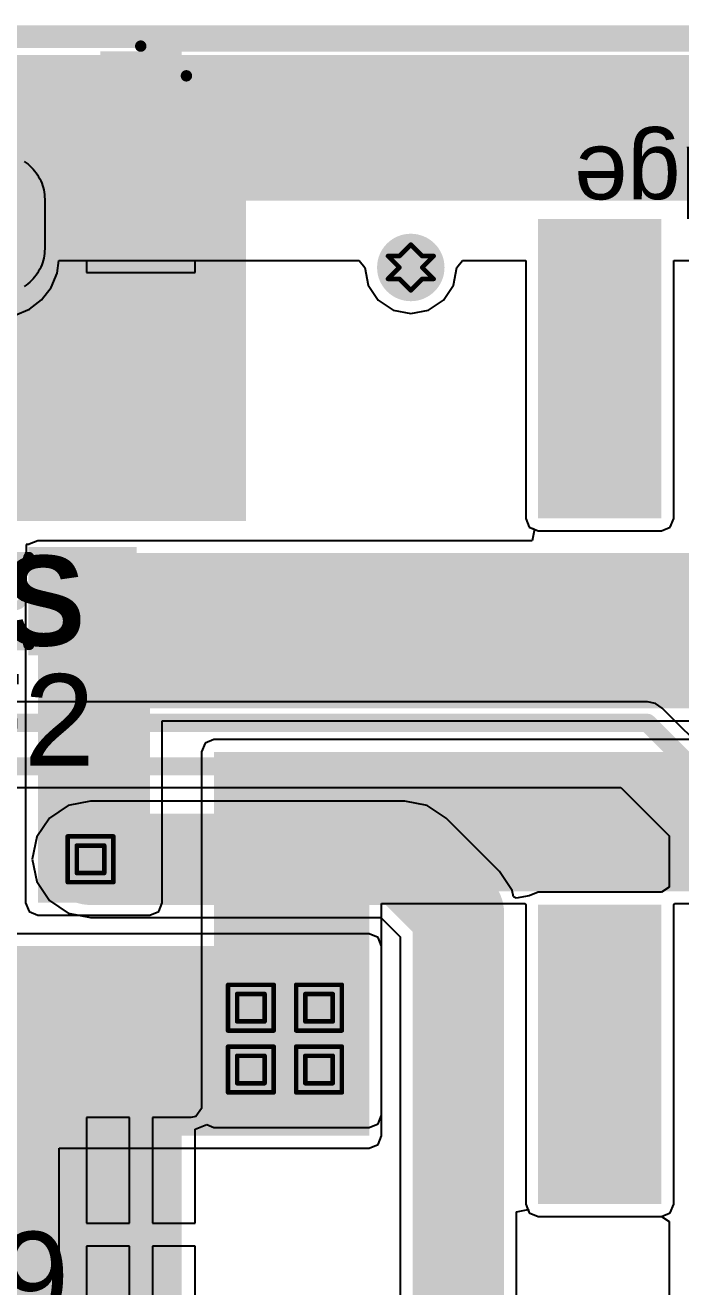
# Model space of a CAD drawing. Header units: inches. Extents: x -0.3 to 9.9, y -0.4 to 5.
# Drawn here: x 0.46 to 0.747, y 2.221 to 2.773 of the extents above; entities that cross this region are included whole.
import ezdxf

# ---------------------------------------------------------------- set-up
doc = ezdxf.new("R2010")
doc.units = ezdxf.units.IN
doc.header["$MEASUREMENT"] = 0
for name, color, linetype in [('Board Outline', 216, 'Continuous'), ('Bottom Layer', 5, 'Continuous'), ('Bottom Solder', 6, 'Continuous'), ('Drill Drawing', 1, 'Continuous'), ('Keep-Out Layer', 6, 'Continuous'), ('Multi-Layer', 9, 'Continuous'), ('Pad Holes', 156, 'Continuous'), ('Top Layer', 1, 'Continuous'), ('Top Overlay', 2, 'Continuous'), ('Top Paste', 8, 'Continuous'), ('Top Solder', 216, 'Continuous'), ('Via Holes', 16, 'Continuous')]:
    doc.layers.add(name, color=color, linetype=linetype)
doc.styles.add('Arial', font='', dxfattribs={"height": 0.2})
doc.styles.add('Arial_Bold', font='', dxfattribs={"height": 0.2})
doc.styles.get('Arial').set_extended_font_data('Arial')
doc.styles.get('Arial_Bold').set_extended_font_data('Arial', bold=True)

# ---------------------------------------------------------------- blocks, each defined once
blk = doc.blocks.new('XKNANO_113_14')
at = {"layer": 'Bottom Solder'}
blk.add_hatch(color=6, dxfattribs=at).paths.add_polyline_path([(0.1338, -0.21214), (0.1418, -0.21214), (0.1418, -0.22014), (0.1338, -0.22014)])
at = {"layer": 'Keep-Out Layer'}
for points in [[(0.02809, 0.06265), (0.08209, 0.06265), (0.08209, 0.19365), (0.02809, 0.19365)], [(0.02809, -0.23735), (0.08209, -0.23735), (0.08209, -0.10635), (0.02809, -0.10635)]]:
    blk.add_hatch(color=6, dxfattribs=at).paths.add_polyline_path(points)
at = {"layer": 'Pad Holes'}
h = blk.add_hatch(color=7, dxfattribs=at)
edge = h.paths.add_edge_path()
edge.add_arc((0.1378, -0.21614), 0.01476, 0, 360)
at = {"layer": 'Top Layer'}
for points in [[(0.24213, 0.24843), (0.26969, 0.24843), (0.26969, 0.16575), (0.24213, 0.16575)], [(0.24213, -0.22402), (0.26969, -0.22402), (0.26969, -0.30669), (0.24213, -0.30669)]]:
    blk.add_hatch(color=1, dxfattribs=at).paths.add_polyline_path(points)
at = {"layer": 'Top Paste'}
for points in [[(0.24213, 0.24843), (0.26969, 0.24843), (0.26969, 0.16575), (0.24213, 0.16575)], [(0.24213, -0.22402), (0.26969, -0.22402), (0.26969, -0.30669), (0.24213, -0.30669)]]:
    blk.add_hatch(color=8, dxfattribs=at).paths.add_polyline_path(points)
at = {"layer": 'Top Solder'}
for points in [[(0.23813, 0.25243), (0.27369, 0.25243), (0.27369, 0.16175), (0.23813, 0.16175)], [(0.1338, -0.21214), (0.1418, -0.21214), (0.1418, -0.22014), (0.1338, -0.22014)], [(0.23813, -0.22002), (0.27369, -0.22002), (0.27369, -0.31069), (0.23813, -0.31069)]]:
    blk.add_hatch(color=216, dxfattribs=at).paths.add_polyline_path(points)
at = {"layer": 'Top Overlay'}
for points in [[(0.236, -0.3, 0.005, 0.005, 0), (-0.236, -0.3, 0.005, 0.005, 0)], [(0.256, -0.313, 0.005, 0.005, 0), (-0.257, -0.313, 0.005, 0.005, 0)]]:
    blk.add_lwpolyline(points, format="xyseb", dxfattribs=at)
for points in [[(0.23475, -0.3, 0.0025, 0.0025, 1), (0.23725, -0.3, 0.0025, 0.0025, 1)], [(0.25475, -0.313, 0.0025, 0.0025, 1), (0.25725, -0.313, 0.0025, 0.0025, 1)]]:
    blk.add_lwpolyline(points, format="xyseb", close=True, dxfattribs=at)
at = {"layer": 'Top Overlay', "style": 'Arial'}
blk.add_text('Board Edge', height=0.03, dxfattribs=at).set_placement((-0.155, -0.269))
blk = doc.blocks.new('10118194_0001LF__126')
at = {"layer": 'Bottom Layer'}
h = blk.add_hatch(color=5, dxfattribs=at)
edge = h.paths.add_edge_path()
edge.add_arc((-0.1378, -0.12106), 0.01575, 180, 360)
edge.add_line((-0.12205, -0.12106), (-0.12205, -0.09154))
edge.add_arc((-0.1378, -0.09154), 0.01575, 0, 180)
edge.add_line((-0.15354, -0.09154), (-0.15354, -0.12106))
at = {"layer": 'Bottom Solder'}
h = blk.add_hatch(color=6, dxfattribs=at)
edge = h.paths.add_edge_path()
edge.add_arc((-0.1378, -0.12106), 0.01975, 180, 360)
edge.add_line((-0.11805, -0.12106), (-0.11805, -0.09154))
edge.add_arc((-0.1378, -0.09154), 0.01975, 0, 180)
edge.add_line((-0.15754, -0.09154), (-0.15754, -0.12106))
at = {"layer": 'Multi-Layer'}
h = blk.add_hatch(color=9, dxfattribs=at)
edge = h.paths.add_edge_path()
edge.add_arc((-0.1378, -0.12106), 0.01575, 180, 360)
edge.add_line((-0.12205, -0.12106), (-0.12205, -0.09154))
edge.add_arc((-0.1378, -0.09154), 0.01575, 0, 180)
edge.add_line((-0.15354, -0.09154), (-0.15354, -0.12106))
at = {"layer": 'Top Layer'}
h = blk.add_hatch(color=1, dxfattribs=at)
edge = h.paths.add_edge_path()
edge.add_arc((-0.1378, -0.12106), 0.01575, 180, 360)
edge.add_line((-0.12205, -0.12106), (-0.12205, -0.09154))
edge.add_arc((-0.1378, -0.09154), 0.01575, 0, 180)
edge.add_line((-0.15354, -0.09154), (-0.15354, -0.12106))
at = {"layer": 'Top Solder'}
h = blk.add_hatch(color=216, dxfattribs=at)
edge = h.paths.add_edge_path()
edge.add_arc((-0.1378, -0.12106), 0.01975, 180, 360)
edge.add_line((-0.11805, -0.12106), (-0.11805, -0.09154))
edge.add_arc((-0.1378, -0.09154), 0.01975, 0, 180)
edge.add_line((-0.15754, -0.09154), (-0.15754, -0.12106))
at = {"layer": 'Top Layer'}
for p, q in [((-0.15309, -0.08308), (-0.15242, -0.0823)), ((-0.15242, -0.0823), (-0.15171, -0.08155)), ((-0.15171, -0.08155), (-0.15097, -0.08084)), ((-0.15097, -0.08084), (-0.15018, -0.08017)), ((-0.15018, -0.08017), (-0.14937, -0.07955)), ((-0.14937, -0.07955), (-0.14852, -0.07896)), ((-0.15617, -0.08842), (-0.15578, -0.08747)), ((-0.15578, -0.08747), (-0.15533, -0.08654)), ((-0.15533, -0.08654), (-0.15484, -0.08563)), ((-0.15484, -0.08563), (-0.1543, -0.08475)), ((-0.1543, -0.08475), (-0.15372, -0.0839)), ((-0.15372, -0.0839), (-0.15309, -0.08308)), ((-0.15745, -0.09444), (-0.15737, -0.09341)), ((-0.15737, -0.09341), (-0.15724, -0.09239)), ((-0.15724, -0.09239), (-0.15705, -0.09138)), ((-0.15705, -0.09138), (-0.15681, -0.09038)), ((-0.15681, -0.09038), (-0.15652, -0.08939)), ((-0.15652, -0.08939), (-0.15617, -0.08842)), ((-0.15748, -0.09547), (-0.15745, -0.09444)), ((-0.15748, -0.11713), (-0.15748, -0.09547)), ((-0.15745, -0.1182), (-0.15748, -0.11713)), ((-0.15737, -0.11923), (-0.15745, -0.1182)), ((-0.15724, -0.12025), (-0.15737, -0.11923)), ((-0.15705, -0.12126), (-0.15724, -0.12025)), ((-0.15681, -0.12226), (-0.15705, -0.12126)), ((-0.15652, -0.12324), (-0.15681, -0.12226)), ((-0.15618, -0.12421), (-0.15652, -0.12324)), ((-0.15578, -0.12516), (-0.15618, -0.12421)), ((-0.15534, -0.12609), (-0.15578, -0.12516)), ((-0.15485, -0.12699), (-0.15534, -0.12609)), ((-0.15431, -0.12787), (-0.15485, -0.12699)), ((-0.15373, -0.12872), (-0.15431, -0.12787)), ((-0.1531, -0.12953), (-0.15373, -0.12872)), ((-0.15244, -0.13031), (-0.1531, -0.12953)), ((-0.15173, -0.13106), (-0.15244, -0.13031)), ((-0.15098, -0.13177), (-0.15173, -0.13106)), ((-0.1502, -0.13244), (-0.15098, -0.13177)), ((-0.14939, -0.13306), (-0.1502, -0.13244)), ((-0.14854, -0.13364), (-0.14939, -0.13306))]:
    blk.add_line(p, q, dxfattribs=at)
blk = doc.blocks.new('F____0603_138')
at = {"layer": 'Top Layer'}
for points in [[(-0.01378, -0.01969), (-0.05315, -0.01969), (-0.05315, 0.01969), (-0.01378, 0.01969)], [(0.05315, -0.01969), (0.01378, -0.01969), (0.01378, 0.01969), (0.05315, 0.01969)]]:
    blk.add_hatch(color=1, dxfattribs=at).paths.add_polyline_path(points)
at = {"layer": 'Top Paste'}
for points in [[(-0.01378, -0.01969), (-0.05315, -0.01969), (-0.05315, 0.01969), (-0.01378, 0.01969)], [(0.05315, -0.01969), (0.01378, -0.01969), (0.01378, 0.01969), (0.05315, 0.01969)]]:
    blk.add_hatch(color=8, dxfattribs=at).paths.add_polyline_path(points)
at = {"layer": 'Top Solder'}
for points in [[(-0.00978, -0.02369), (-0.05715, -0.02369), (-0.05715, 0.02369), (-0.00978, 0.02369)], [(0.05715, -0.02369), (0.00978, -0.02369), (0.00978, 0.02369), (0.05715, 0.02369)]]:
    blk.add_hatch(color=216, dxfattribs=at).paths.add_polyline_path(points)
at = {"layer": 'Top Overlay'}
for points in [[(-0.01, 0.019, 0.005, 0.005, 0), (0.01, 0.019, 0.005, 0.005, 0)], [(-0.00761, -0.0001, 0.00394, 0.00394, -0.770164), (0, 0, 0.00394, 0.00394, 0)], [(0.00773, 0.00181, 0.00394, 0.00394, -0.784117), (0.00028, 0.00008, 0.00394, 0.00394, 0)], [(-0.01, -0.019, 0.005, 0.005, 0), (0.01, -0.019, 0.005, 0.005, 0)]]:
    blk.add_lwpolyline(points, format="xyseb", dxfattribs=at)
for points in [[(-0.01125, 0.019, 0.0025, 0.0025, 1), (-0.00875, 0.019, 0.0025, 0.0025, 1)], [(0.00875, 0.019, 0.0025, 0.0025, 1), (0.01125, 0.019, 0.0025, 0.0025, 1)], [(-0.0086, -0.0001, 0.00197, 0.00197, 1), (-0.00663, -0.0001, 0.00197, 0.00197, 1)], [(-0.00098, 0, 0.00197, 0.00197, 1), (0.00098, 0, 0.00197, 0.00197, 1)], [(-0.00071, 0.00008, 0.00197, 0.00197, 1), (0.00126, 0.00008, 0.00197, 0.00197, 1)], [(0.00674, 0.00181, 0.00197, 0.00197, 1), (0.00871, 0.00181, 0.00197, 0.00197, 1)], [(-0.01125, -0.019, 0.0025, 0.0025, 1), (-0.00875, -0.019, 0.0025, 0.0025, 1)], [(0.00875, -0.019, 0.0025, 0.0025, 1), (0.01125, -0.019, 0.0025, 0.0025, 1)]]:
    blk.add_lwpolyline(points, format="xyseb", close=True, dxfattribs=at)

msp = doc.modelspace()

# ---------------------------------------------------------------- hatches: boundary and pattern name
at = {"layer": 'Bottom Layer'}
for points in [[(0.158, 2.682), (0.465, 2.682), (0.465, 2.719), (0.158, 2.719)], [(0.374, 2.287), (0.611, 2.287), (0.611, 2.37), (0.374, 2.37)], [(0.374, 1.96895), (0.46982, 1.96895), (0.46982, 2.37), (0.374, 2.37)]]:
    msp.add_hatch(color=5, dxfattribs=at).paths.add_polyline_path(points)
h = msp.add_hatch(color=5, dxfattribs=at)
edge = h.paths.add_edge_path()
edge.add_arc((0.489, 2.408), 0.01181, 0, 360)
h = msp.add_hatch(color=5, dxfattribs=at)
edge = h.paths.add_edge_path()
edge.add_arc((0.55918, 2.34305), 0.01181, 0, 360)
h = msp.add_hatch(color=5, dxfattribs=at)
edge = h.paths.add_edge_path()
edge.add_arc((0.589, 2.34305), 0.01181, 0, 360)
h = msp.add_hatch(color=5, dxfattribs=at)
edge = h.paths.add_edge_path()
edge.add_arc((0.55918, 2.316), 0.01181, 0, 360)
h = msp.add_hatch(color=5, dxfattribs=at)
edge = h.paths.add_edge_path()
edge.add_arc((0.589, 2.316), 0.01181, 0, 360)
at = {"layer": 'Bottom Solder'}
h = msp.add_hatch(color=6, dxfattribs=at)
edge = h.paths.add_edge_path()
edge.add_arc((0.489, 2.408), 0.00591, 0, 360)
h = msp.add_hatch(color=6, dxfattribs=at)
edge = h.paths.add_edge_path()
edge.add_arc((0.55918, 2.34305), 0.00591, 0, 360)
h = msp.add_hatch(color=6, dxfattribs=at)
edge = h.paths.add_edge_path()
edge.add_arc((0.589, 2.34305), 0.00591, 0, 360)
h = msp.add_hatch(color=6, dxfattribs=at)
edge = h.paths.add_edge_path()
edge.add_arc((0.55918, 2.316), 0.00591, 0, 360)
h = msp.add_hatch(color=6, dxfattribs=at)
edge = h.paths.add_edge_path()
edge.add_arc((0.589, 2.316), 0.00591, 0, 360)
at = {"layer": 'Top Layer'}
for points in [[(0.15397, 2.69695), (1.85, 2.69695), (1.85, 2.75995), (0.15397, 2.75995)], [(0.15397, 2.62095), (0.557, 2.62095), (0.557, 2.70995), (0.15397, 2.70995)], [(0.557, 2.63495), (0.38403, 2.63495), (0.38403, 2.556), (0.557, 2.556)], [(0.466, 2.474), (1.123, 2.474), (1.123, 2.542), (0.466, 2.542)], [(0.466, 2.389), (0.515, 2.389), (0.515, 2.479), (0.466, 2.479)], [(0.543, 2.394), (1.094, 2.394), (1.094, 2.455), (0.543, 2.455)], [(0.611, 2.449), (0.543, 2.449), (0.543, 2.296), (0.611, 2.296)], [(0.36582, 2.20195), (0.528, 2.20195), (0.528, 2.288), (0.36582, 2.288)]]:
    msp.add_hatch(color=1, dxfattribs=at).paths.add_polyline_path(points)
h = msp.add_hatch(color=1, dxfattribs=at)
edge = h.paths.add_edge_path()
edge.add_arc((0.489, 2.408), 0.01181, 0, 360)
h = msp.add_hatch(color=1, dxfattribs=at)
edge = h.paths.add_edge_path()
edge.add_arc((0.55918, 2.34305), 0.01181, 0, 360)
h = msp.add_hatch(color=1, dxfattribs=at)
edge = h.paths.add_edge_path()
edge.add_arc((0.589, 2.34305), 0.01181, 0, 360)
h = msp.add_hatch(color=1, dxfattribs=at)
edge = h.paths.add_edge_path()
edge.add_arc((0.55918, 2.316), 0.01181, 0, 360)
h = msp.add_hatch(color=1, dxfattribs=at)
edge = h.paths.add_edge_path()
edge.add_arc((0.589, 2.316), 0.01181, 0, 360)
at = {"layer": 'Top Solder'}
h = msp.add_hatch(color=216, dxfattribs=at)
edge = h.paths.add_edge_path()
edge.add_arc((0.489, 2.408), 0.00591, 0, 360)
h = msp.add_hatch(color=216, dxfattribs=at)
edge = h.paths.add_edge_path()
edge.add_arc((0.55918, 2.34305), 0.00591, 0, 360)
h = msp.add_hatch(color=216, dxfattribs=at)
edge = h.paths.add_edge_path()
edge.add_arc((0.589, 2.34305), 0.00591, 0, 360)
h = msp.add_hatch(color=216, dxfattribs=at)
edge = h.paths.add_edge_path()
edge.add_arc((0.55918, 2.316), 0.00591, 0, 360)
h = msp.add_hatch(color=216, dxfattribs=at)
edge = h.paths.add_edge_path()
edge.add_arc((0.589, 2.316), 0.00591, 0, 360)
at = {"layer": 'Via Holes'}
h = msp.add_hatch(color=7, dxfattribs=at)
edge = h.paths.add_edge_path()
edge.add_arc((0.489, 2.408), 0.00591, 0, 360)
h = msp.add_hatch(color=7, dxfattribs=at)
edge = h.paths.add_edge_path()
edge.add_arc((0.55918, 2.34305), 0.00591, 0, 360)
h = msp.add_hatch(color=7, dxfattribs=at)
edge = h.paths.add_edge_path()
edge.add_arc((0.589, 2.34305), 0.00591, 0, 360)
h = msp.add_hatch(color=7, dxfattribs=at)
edge = h.paths.add_edge_path()
edge.add_arc((0.55918, 2.316), 0.00591, 0, 360)
h = msp.add_hatch(color=7, dxfattribs=at)
edge = h.paths.add_edge_path()
edge.add_arc((0.589, 2.316), 0.00591, 0, 360)

# ---------------------------------------------------------------- linework, layer by layer
at = {"layer": 'Board Outline'}
msp.add_lwpolyline([(-0.11718, 2.76795, 0.01, 0.01, 0), (4.62523, 2.76795, 0.01, 0.01, 0)], format="xyseb", dxfattribs=at)
at = {"layer": 'Bottom Layer'}
for p, q in [((0.47433, 2.66446), (0.47506, 2.67)), ((0.47506, 2.67), (0.60652, 2.67)), ((0.60652, 2.67), (0.60903, 2.66695)), ((0.60903, 2.66695), (0.61056, 2.65924)), ((0.64779, 2.65924), (0.64933, 2.66695)), ((0.64933, 2.66695), (0.65183, 2.67)), ((0.65183, 2.67), (0.67947, 2.67)), ((0.67947, 2.67), (0.67947, 2.55716)), ((0.74429, 2.55716), (0.74429, 2.67)), ((0.74429, 2.67), (0.77947, 2.67)), ((0.47174, 2.6582), (0.47433, 2.66446)), ((0.46761, 2.65282), (0.47174, 2.6582)), ((0.61056, 2.65924), (0.61493, 2.6527)), ((0.64343, 2.6527), (0.64779, 2.65924)), ((0.46223, 2.64869), (0.46761, 2.65282)), ((0.61493, 2.6527), (0.62147, 2.64833)), ((0.63689, 2.64833), (0.64343, 2.6527)), ((0.45597, 2.6461), (0.46223, 2.64869)), ((0.62147, 2.64833), (0.62918, 2.6468)), ((0.62918, 2.6468), (0.63689, 2.64833)), ((0.67947, 2.55716), (0.68105, 2.55333)), ((0.7427, 2.55333), (0.74429, 2.55716)), ((0.68105, 2.55333), (0.68488, 2.55175)), ((0.68488, 2.55175), (0.73888, 2.55175)), ((0.73888, 2.55175), (0.7427, 2.55333)), ((0.73271, 2.47684), (0.3587, 2.47684)), ((0.73622, 2.47614), (0.73271, 2.47684)), ((0.7392, 2.47415), (0.73622, 2.47614)), ((0.77687, 2.43648), (0.7392, 2.47415)), ((0.34703, 2.43948), (0.72104, 2.43948)), ((0.72104, 2.43948), (0.7422, 2.41832)), ((0.47925, 2.43155), (0.47098, 2.42602)), ((0.489, 2.43349), (0.47925, 2.43155)), ((0.62657, 2.43349), (0.489, 2.43349)), ((0.63632, 2.43155), (0.62657, 2.43349)), ((0.64459, 2.42602), (0.63632, 2.43155)), ((0.47098, 2.42602), (0.46545, 2.41775)), ((0.66802, 2.40259), (0.64459, 2.42602)), ((0.7422, 2.41832), (0.7422, 2.39579)), ((0.46545, 2.41775), (0.46351, 2.408)), ((0.46351, 2.408), (0.46545, 2.39825)), ((0.67355, 2.39432), (0.66802, 2.40259)), ((0.46545, 2.39825), (0.47098, 2.38998)), ((0.7422, 2.39579), (0.73888, 2.39357)), ((0.67409, 2.39161), (0.67355, 2.39432)), ((0.67523, 2.391), (0.67409, 2.39161)), ((0.68105, 2.39199), (0.67523, 2.391)), ((0.68488, 2.39357), (0.68105, 2.39199)), ((0.73888, 2.39357), (0.68488, 2.39357)), ((0.47098, 2.38998), (0.47925, 2.38445)), ((0.47925, 2.38445), (0.489, 2.38251)), ((0.489, 2.38251), (0.61601, 2.38251)), ((0.61601, 2.38251), (0.62451, 2.37401)), ((0.611, 2.37541), (0.374, 2.37541)), ((0.61483, 2.37383), (0.611, 2.37541)), ((0.61641, 2.37), (0.61483, 2.37383)), ((0.62451, 2.37401), (0.62451, 1.81583)), ((0.61641, 2.287), (0.61641, 2.37)), ((0.61483, 2.28317), (0.61641, 2.287)), ((0.47523, 2.028), (0.47523, 2.28159)), ((0.47523, 2.28159), (0.611, 2.28159)), ((0.611, 2.28159), (0.61483, 2.28317)), ((0.67549, 2.25369), (0.68049, 2.25469)), ((0.67549, 1.34799), (0.67549, 2.25369)), ((0.68049, 2.25469), (0.68105, 2.25333)), ((0.68105, 2.25333), (0.68488, 2.25175)), ((0.68488, 2.25175), (0.73888, 2.25175)), ((0.73888, 2.25175), (0.7422, 2.24953)), ((0.7422, 2.24953), (0.7422, 1.55624))]:
    msp.add_line(p, q, dxfattribs=at)
for points in [[(0.3549, 2.46766, 0.008, 0.008, 0), (0.73271, 2.46766, 0.008, 0.008, 0)], [(0.73271, 2.46766, 0.008, 0.008, 0), (0.77038, 2.42999, 0.008, 0.008, 0)], [(0.34703, 2.44866, 0.008, 0.008, 0), (0.72484, 2.44866, 0.008, 0.008, 0)], [(0.72484, 2.44866, 0.008, 0.008, 0), (0.75138, 2.42212, 0.008, 0.008, 0)], [(0.489, 2.408, 0.04, 0.04, 0), (0.62657, 2.408, 0.04, 0.04, 0)], [(0.62657, 2.408, 0.04, 0.04, 0), (0.65, 2.38457, 0.04, 0.04, 0)], [(0.65, 1.33743, 0.04, 0.04, 0), (0.65, 2.38457, 0.04, 0.04, 0)]]:
    msp.add_lwpolyline(points, format="xyseb", dxfattribs=at)
for points in [[(0.73071, 2.46766, 0.004, 0.004, 1), (0.73471, 2.46766, 0.004, 0.004, 1)], [(0.73071, 2.46766, 0.004, 0.004, 1), (0.73471, 2.46766, 0.004, 0.004, 1)], [(0.72284, 2.44866, 0.004, 0.004, 1), (0.72684, 2.44866, 0.004, 0.004, 1)], [(0.72284, 2.44866, 0.004, 0.004, 1), (0.72684, 2.44866, 0.004, 0.004, 1)], [(0.479, 2.408, 0.02, 0.02, 1), (0.499, 2.408, 0.02, 0.02, 1)], [(0.61657, 2.408, 0.02, 0.02, 1), (0.63657, 2.408, 0.02, 0.02, 1)], [(0.61657, 2.408, 0.02, 0.02, 1), (0.63657, 2.408, 0.02, 0.02, 1)], [(0.64, 2.38457, 0.02, 0.02, 1), (0.66, 2.38457, 0.02, 0.02, 1)], [(0.64, 2.38457, 0.02, 0.02, 1), (0.66, 2.38457, 0.02, 0.02, 1)]]:
    msp.add_lwpolyline(points, format="xyseb", close=True, dxfattribs=at)
at = {"layer": 'Drill Drawing'}
for points in [[(0.62418, 2.67195, 0.002, 0.002, 0), (0.62918, 2.67695, 0.002, 0.002, 0)], [(0.62918, 2.67695, 0.002, 0.002, 0), (0.63418, 2.67195, 0.002, 0.002, 0)], [(0.61918, 2.67195, 0.002, 0.002, 0), (0.62418, 2.66695, 0.002, 0.002, 0)], [(0.61918, 2.67195, 0.002, 0.002, 0), (0.62418, 2.67195, 0.002, 0.002, 0)], [(0.63418, 2.67195, 0.002, 0.002, 0), (0.63918, 2.67195, 0.002, 0.002, 0)], [(0.63418, 2.66695, 0.002, 0.002, 0), (0.63918, 2.67195, 0.002, 0.002, 0)], [(0.61918, 2.66195, 0.002, 0.002, 0), (0.62418, 2.66695, 0.002, 0.002, 0)], [(0.63418, 2.66695, 0.002, 0.002, 0), (0.63918, 2.66195, 0.002, 0.002, 0)], [(0.61918, 2.66195, 0.002, 0.002, 0), (0.62418, 2.66195, 0.002, 0.002, 0)], [(0.62418, 2.66195, 0.002, 0.002, 0), (0.62918, 2.65695, 0.002, 0.002, 0)], [(0.62918, 2.65695, 0.002, 0.002, 0), (0.63418, 2.66195, 0.002, 0.002, 0)], [(0.63418, 2.66195, 0.002, 0.002, 0), (0.63918, 2.66195, 0.002, 0.002, 0)], [(0.479, 2.418, 0.002, 0.002, 0), (0.499, 2.418, 0.002, 0.002, 0)], [(0.479, 2.398, 0.002, 0.002, 0), (0.479, 2.418, 0.002, 0.002, 0)], [(0.499, 2.398, 0.002, 0.002, 0), (0.499, 2.418, 0.002, 0.002, 0)], [(0.483, 2.414, 0.002, 0.002, 0), (0.495, 2.414, 0.002, 0.002, 0)], [(0.483, 2.402, 0.002, 0.002, 0), (0.483, 2.414, 0.002, 0.002, 0)], [(0.495, 2.402, 0.002, 0.002, 0), (0.495, 2.414, 0.002, 0.002, 0)], [(0.483, 2.402, 0.002, 0.002, 0), (0.495, 2.402, 0.002, 0.002, 0)], [(0.479, 2.398, 0.002, 0.002, 0), (0.499, 2.398, 0.002, 0.002, 0)], [(0.54918, 2.35305, 0.002, 0.002, 0), (0.56918, 2.35305, 0.002, 0.002, 0)], [(0.54918, 2.33305, 0.002, 0.002, 0), (0.54918, 2.35305, 0.002, 0.002, 0)], [(0.56918, 2.33305, 0.002, 0.002, 0), (0.56918, 2.35305, 0.002, 0.002, 0)], [(0.579, 2.35305, 0.002, 0.002, 0), (0.599, 2.35305, 0.002, 0.002, 0)], [(0.579, 2.33305, 0.002, 0.002, 0), (0.579, 2.35305, 0.002, 0.002, 0)], [(0.599, 2.33305, 0.002, 0.002, 0), (0.599, 2.35305, 0.002, 0.002, 0)], [(0.55318, 2.34905, 0.002, 0.002, 0), (0.56518, 2.34905, 0.002, 0.002, 0)], [(0.55318, 2.33705, 0.002, 0.002, 0), (0.55318, 2.34905, 0.002, 0.002, 0)], [(0.56518, 2.33705, 0.002, 0.002, 0), (0.56518, 2.34905, 0.002, 0.002, 0)], [(0.583, 2.34905, 0.002, 0.002, 0), (0.595, 2.34905, 0.002, 0.002, 0)], [(0.583, 2.33705, 0.002, 0.002, 0), (0.583, 2.34905, 0.002, 0.002, 0)], [(0.595, 2.33705, 0.002, 0.002, 0), (0.595, 2.34905, 0.002, 0.002, 0)], [(0.55318, 2.33705, 0.002, 0.002, 0), (0.56518, 2.33705, 0.002, 0.002, 0)], [(0.583, 2.33705, 0.002, 0.002, 0), (0.595, 2.33705, 0.002, 0.002, 0)], [(0.54918, 2.33305, 0.002, 0.002, 0), (0.56918, 2.33305, 0.002, 0.002, 0)], [(0.579, 2.33305, 0.002, 0.002, 0), (0.599, 2.33305, 0.002, 0.002, 0)], [(0.54918, 2.326, 0.002, 0.002, 0), (0.56918, 2.326, 0.002, 0.002, 0)], [(0.54918, 2.306, 0.002, 0.002, 0), (0.54918, 2.326, 0.002, 0.002, 0)], [(0.56918, 2.306, 0.002, 0.002, 0), (0.56918, 2.326, 0.002, 0.002, 0)], [(0.579, 2.326, 0.002, 0.002, 0), (0.599, 2.326, 0.002, 0.002, 0)], [(0.579, 2.306, 0.002, 0.002, 0), (0.579, 2.326, 0.002, 0.002, 0)], [(0.599, 2.306, 0.002, 0.002, 0), (0.599, 2.326, 0.002, 0.002, 0)], [(0.55318, 2.322, 0.002, 0.002, 0), (0.56518, 2.322, 0.002, 0.002, 0)], [(0.55318, 2.31, 0.002, 0.002, 0), (0.55318, 2.322, 0.002, 0.002, 0)], [(0.56518, 2.31, 0.002, 0.002, 0), (0.56518, 2.322, 0.002, 0.002, 0)], [(0.583, 2.322, 0.002, 0.002, 0), (0.595, 2.322, 0.002, 0.002, 0)], [(0.583, 2.31, 0.002, 0.002, 0), (0.583, 2.322, 0.002, 0.002, 0)], [(0.595, 2.31, 0.002, 0.002, 0), (0.595, 2.322, 0.002, 0.002, 0)], [(0.55318, 2.31, 0.002, 0.002, 0), (0.56518, 2.31, 0.002, 0.002, 0)], [(0.583, 2.31, 0.002, 0.002, 0), (0.595, 2.31, 0.002, 0.002, 0)], [(0.54918, 2.306, 0.002, 0.002, 0), (0.56918, 2.306, 0.002, 0.002, 0)], [(0.579, 2.306, 0.002, 0.002, 0), (0.599, 2.306, 0.002, 0.002, 0)]]:
    msp.add_lwpolyline(points, format="xyseb", dxfattribs=at)
for points in [[(0.62868, 2.67695, 0.001, 0.001, 1), (0.62968, 2.67695, 0.001, 0.001, 1)], [(0.62868, 2.67695, 0.001, 0.001, 1), (0.62968, 2.67695, 0.001, 0.001, 1)], [(0.61868, 2.67195, 0.001, 0.001, 1), (0.61968, 2.67195, 0.001, 0.001, 1)], [(0.61868, 2.67195, 0.001, 0.001, 1), (0.61968, 2.67195, 0.001, 0.001, 1)], [(0.62368, 2.67195, 0.001, 0.001, 1), (0.62468, 2.67195, 0.001, 0.001, 1)], [(0.62368, 2.67195, 0.001, 0.001, 1), (0.62468, 2.67195, 0.001, 0.001, 1)], [(0.63368, 2.67195, 0.001, 0.001, 1), (0.63468, 2.67195, 0.001, 0.001, 1)], [(0.63368, 2.67195, 0.001, 0.001, 1), (0.63468, 2.67195, 0.001, 0.001, 1)], [(0.63868, 2.67195, 0.001, 0.001, 1), (0.63968, 2.67195, 0.001, 0.001, 1)], [(0.63868, 2.67195, 0.001, 0.001, 1), (0.63968, 2.67195, 0.001, 0.001, 1)], [(0.62368, 2.66695, 0.001, 0.001, 1), (0.62468, 2.66695, 0.001, 0.001, 1)], [(0.62368, 2.66695, 0.001, 0.001, 1), (0.62468, 2.66695, 0.001, 0.001, 1)], [(0.63368, 2.66695, 0.001, 0.001, 1), (0.63468, 2.66695, 0.001, 0.001, 1)], [(0.63368, 2.66695, 0.001, 0.001, 1), (0.63468, 2.66695, 0.001, 0.001, 1)], [(0.61868, 2.66195, 0.001, 0.001, 1), (0.61968, 2.66195, 0.001, 0.001, 1)], [(0.61868, 2.66195, 0.001, 0.001, 1), (0.61968, 2.66195, 0.001, 0.001, 1)], [(0.62368, 2.66195, 0.001, 0.001, 1), (0.62468, 2.66195, 0.001, 0.001, 1)], [(0.62368, 2.66195, 0.001, 0.001, 1), (0.62468, 2.66195, 0.001, 0.001, 1)], [(0.63368, 2.66195, 0.001, 0.001, 1), (0.63468, 2.66195, 0.001, 0.001, 1)], [(0.63368, 2.66195, 0.001, 0.001, 1), (0.63468, 2.66195, 0.001, 0.001, 1)], [(0.63868, 2.66195, 0.001, 0.001, 1), (0.63968, 2.66195, 0.001, 0.001, 1)], [(0.63868, 2.66195, 0.001, 0.001, 1), (0.63968, 2.66195, 0.001, 0.001, 1)], [(0.62868, 2.65695, 0.001, 0.001, 1), (0.62968, 2.65695, 0.001, 0.001, 1)], [(0.62868, 2.65695, 0.001, 0.001, 1), (0.62968, 2.65695, 0.001, 0.001, 1)], [(0.4785, 2.418, 0.001, 0.001, 1), (0.4795, 2.418, 0.001, 0.001, 1)], [(0.4785, 2.418, 0.001, 0.001, 1), (0.4795, 2.418, 0.001, 0.001, 1)], [(0.4985, 2.418, 0.001, 0.001, 1), (0.4995, 2.418, 0.001, 0.001, 1)], [(0.4985, 2.418, 0.001, 0.001, 1), (0.4995, 2.418, 0.001, 0.001, 1)], [(0.4825, 2.414, 0.001, 0.001, 1), (0.4835, 2.414, 0.001, 0.001, 1)], [(0.4825, 2.414, 0.001, 0.001, 1), (0.4835, 2.414, 0.001, 0.001, 1)], [(0.4945, 2.414, 0.001, 0.001, 1), (0.4955, 2.414, 0.001, 0.001, 1)], [(0.4945, 2.414, 0.001, 0.001, 1), (0.4955, 2.414, 0.001, 0.001, 1)], [(0.4825, 2.402, 0.001, 0.001, 1), (0.4835, 2.402, 0.001, 0.001, 1)], [(0.4825, 2.402, 0.001, 0.001, 1), (0.4835, 2.402, 0.001, 0.001, 1)], [(0.4945, 2.402, 0.001, 0.001, 1), (0.4955, 2.402, 0.001, 0.001, 1)], [(0.4945, 2.402, 0.001, 0.001, 1), (0.4955, 2.402, 0.001, 0.001, 1)], [(0.4785, 2.398, 0.001, 0.001, 1), (0.4795, 2.398, 0.001, 0.001, 1)], [(0.4785, 2.398, 0.001, 0.001, 1), (0.4795, 2.398, 0.001, 0.001, 1)], [(0.4985, 2.398, 0.001, 0.001, 1), (0.4995, 2.398, 0.001, 0.001, 1)], [(0.4985, 2.398, 0.001, 0.001, 1), (0.4995, 2.398, 0.001, 0.001, 1)], [(0.54868, 2.35305, 0.001, 0.001, 1), (0.54968, 2.35305, 0.001, 0.001, 1)], [(0.54868, 2.35305, 0.001, 0.001, 1), (0.54968, 2.35305, 0.001, 0.001, 1)], [(0.56868, 2.35305, 0.001, 0.001, 1), (0.56968, 2.35305, 0.001, 0.001, 1)], [(0.56868, 2.35305, 0.001, 0.001, 1), (0.56968, 2.35305, 0.001, 0.001, 1)], [(0.5785, 2.35305, 0.001, 0.001, 1), (0.5795, 2.35305, 0.001, 0.001, 1)], [(0.5785, 2.35305, 0.001, 0.001, 1), (0.5795, 2.35305, 0.001, 0.001, 1)], [(0.5985, 2.35305, 0.001, 0.001, 1), (0.5995, 2.35305, 0.001, 0.001, 1)], [(0.5985, 2.35305, 0.001, 0.001, 1), (0.5995, 2.35305, 0.001, 0.001, 1)], [(0.55268, 2.34905, 0.001, 0.001, 1), (0.55368, 2.34905, 0.001, 0.001, 1)], [(0.55268, 2.34905, 0.001, 0.001, 1), (0.55368, 2.34905, 0.001, 0.001, 1)], [(0.56468, 2.34905, 0.001, 0.001, 1), (0.56568, 2.34905, 0.001, 0.001, 1)], [(0.56468, 2.34905, 0.001, 0.001, 1), (0.56568, 2.34905, 0.001, 0.001, 1)], [(0.5825, 2.34905, 0.001, 0.001, 1), (0.5835, 2.34905, 0.001, 0.001, 1)], [(0.5825, 2.34905, 0.001, 0.001, 1), (0.5835, 2.34905, 0.001, 0.001, 1)], [(0.5945, 2.34905, 0.001, 0.001, 1), (0.5955, 2.34905, 0.001, 0.001, 1)], [(0.5945, 2.34905, 0.001, 0.001, 1), (0.5955, 2.34905, 0.001, 0.001, 1)], [(0.55268, 2.33705, 0.001, 0.001, 1), (0.55368, 2.33705, 0.001, 0.001, 1)], [(0.55268, 2.33705, 0.001, 0.001, 1), (0.55368, 2.33705, 0.001, 0.001, 1)], [(0.56468, 2.33705, 0.001, 0.001, 1), (0.56568, 2.33705, 0.001, 0.001, 1)], [(0.56468, 2.33705, 0.001, 0.001, 1), (0.56568, 2.33705, 0.001, 0.001, 1)], [(0.5825, 2.33705, 0.001, 0.001, 1), (0.5835, 2.33705, 0.001, 0.001, 1)], [(0.5825, 2.33705, 0.001, 0.001, 1), (0.5835, 2.33705, 0.001, 0.001, 1)], [(0.5945, 2.33705, 0.001, 0.001, 1), (0.5955, 2.33705, 0.001, 0.001, 1)], [(0.5945, 2.33705, 0.001, 0.001, 1), (0.5955, 2.33705, 0.001, 0.001, 1)], [(0.54868, 2.33305, 0.001, 0.001, 1), (0.54968, 2.33305, 0.001, 0.001, 1)], [(0.54868, 2.33305, 0.001, 0.001, 1), (0.54968, 2.33305, 0.001, 0.001, 1)], [(0.56868, 2.33305, 0.001, 0.001, 1), (0.56968, 2.33305, 0.001, 0.001, 1)], [(0.56868, 2.33305, 0.001, 0.001, 1), (0.56968, 2.33305, 0.001, 0.001, 1)], [(0.5785, 2.33305, 0.001, 0.001, 1), (0.5795, 2.33305, 0.001, 0.001, 1)], [(0.5785, 2.33305, 0.001, 0.001, 1), (0.5795, 2.33305, 0.001, 0.001, 1)], [(0.5985, 2.33305, 0.001, 0.001, 1), (0.5995, 2.33305, 0.001, 0.001, 1)], [(0.5985, 2.33305, 0.001, 0.001, 1), (0.5995, 2.33305, 0.001, 0.001, 1)], [(0.54868, 2.326, 0.001, 0.001, 1), (0.54968, 2.326, 0.001, 0.001, 1)], [(0.54868, 2.326, 0.001, 0.001, 1), (0.54968, 2.326, 0.001, 0.001, 1)], [(0.56868, 2.326, 0.001, 0.001, 1), (0.56968, 2.326, 0.001, 0.001, 1)], [(0.56868, 2.326, 0.001, 0.001, 1), (0.56968, 2.326, 0.001, 0.001, 1)], [(0.5785, 2.326, 0.001, 0.001, 1), (0.5795, 2.326, 0.001, 0.001, 1)], [(0.5785, 2.326, 0.001, 0.001, 1), (0.5795, 2.326, 0.001, 0.001, 1)], [(0.5985, 2.326, 0.001, 0.001, 1), (0.5995, 2.326, 0.001, 0.001, 1)], [(0.5985, 2.326, 0.001, 0.001, 1), (0.5995, 2.326, 0.001, 0.001, 1)], [(0.55268, 2.322, 0.001, 0.001, 1), (0.55368, 2.322, 0.001, 0.001, 1)], [(0.55268, 2.322, 0.001, 0.001, 1), (0.55368, 2.322, 0.001, 0.001, 1)], [(0.56468, 2.322, 0.001, 0.001, 1), (0.56568, 2.322, 0.001, 0.001, 1)], [(0.56468, 2.322, 0.001, 0.001, 1), (0.56568, 2.322, 0.001, 0.001, 1)], [(0.5825, 2.322, 0.001, 0.001, 1), (0.5835, 2.322, 0.001, 0.001, 1)], [(0.5825, 2.322, 0.001, 0.001, 1), (0.5835, 2.322, 0.001, 0.001, 1)], [(0.5945, 2.322, 0.001, 0.001, 1), (0.5955, 2.322, 0.001, 0.001, 1)], [(0.5945, 2.322, 0.001, 0.001, 1), (0.5955, 2.322, 0.001, 0.001, 1)], [(0.55268, 2.31, 0.001, 0.001, 1), (0.55368, 2.31, 0.001, 0.001, 1)], [(0.55268, 2.31, 0.001, 0.001, 1), (0.55368, 2.31, 0.001, 0.001, 1)], [(0.56468, 2.31, 0.001, 0.001, 1), (0.56568, 2.31, 0.001, 0.001, 1)], [(0.56468, 2.31, 0.001, 0.001, 1), (0.56568, 2.31, 0.001, 0.001, 1)], [(0.5825, 2.31, 0.001, 0.001, 1), (0.5835, 2.31, 0.001, 0.001, 1)], [(0.5825, 2.31, 0.001, 0.001, 1), (0.5835, 2.31, 0.001, 0.001, 1)], [(0.5945, 2.31, 0.001, 0.001, 1), (0.5955, 2.31, 0.001, 0.001, 1)], [(0.5945, 2.31, 0.001, 0.001, 1), (0.5955, 2.31, 0.001, 0.001, 1)], [(0.54868, 2.306, 0.001, 0.001, 1), (0.54968, 2.306, 0.001, 0.001, 1)], [(0.54868, 2.306, 0.001, 0.001, 1), (0.54968, 2.306, 0.001, 0.001, 1)], [(0.56868, 2.306, 0.001, 0.001, 1), (0.56968, 2.306, 0.001, 0.001, 1)], [(0.56868, 2.306, 0.001, 0.001, 1), (0.56968, 2.306, 0.001, 0.001, 1)], [(0.5785, 2.306, 0.001, 0.001, 1), (0.5795, 2.306, 0.001, 0.001, 1)], [(0.5785, 2.306, 0.001, 0.001, 1), (0.5795, 2.306, 0.001, 0.001, 1)], [(0.5985, 2.306, 0.001, 0.001, 1), (0.5995, 2.306, 0.001, 0.001, 1)], [(0.5985, 2.306, 0.001, 0.001, 1), (0.5995, 2.306, 0.001, 0.001, 1)]]:
    msp.add_lwpolyline(points, format="xyseb", close=True, dxfattribs=at)
at = {"layer": 'Top Layer'}
for p, q in [((0.47433, 2.66446), (0.47506, 2.67)), ((0.47506, 2.67), (0.48729, 2.67)), ((0.48729, 2.67), (0.48729, 2.66482)), ((0.53485, 2.66482), (0.53485, 2.67)), ((0.53485, 2.67), (0.60652, 2.67)), ((0.60652, 2.67), (0.60903, 2.66695)), ((0.60903, 2.66695), (0.61056, 2.65924)), ((0.64779, 2.65924), (0.64933, 2.66695)), ((0.64933, 2.66695), (0.65183, 2.67)), ((0.65183, 2.67), (0.67947, 2.67)), ((0.67947, 2.67), (0.67947, 2.55716)), ((0.47174, 2.6582), (0.47433, 2.66446)), ((0.48729, 2.66482), (0.53485, 2.66482)), ((0.46761, 2.65282), (0.47174, 2.6582)), ((0.61056, 2.65924), (0.61493, 2.6527)), ((0.64343, 2.6527), (0.64779, 2.65924)), ((0.46223, 2.64869), (0.46761, 2.65282)), ((0.61493, 2.6527), (0.62147, 2.64833)), ((0.63689, 2.64833), (0.64343, 2.6527)), ((0.45597, 2.6461), (0.46223, 2.64869)), ((0.62147, 2.64833), (0.62918, 2.6468)), ((0.62918, 2.6468), (0.63689, 2.64833)), ((0.67947, 2.55716), (0.68105, 2.55333)), ((0.68105, 2.55333), (0.68328, 2.55241)), ((0.68328, 2.55241), (0.68228, 2.54741)), ((0.46211, 2.54569), (0.46078, 2.54569)), ((0.46078, 2.54569), (0.46078, 2.54246)), ((0.46217, 2.54583), (0.46211, 2.54569)), ((0.466, 2.54741), (0.46217, 2.54583)), ((0.68228, 2.54741), (0.466, 2.54741)), ((0.46078, 2.54246), (0.46059, 2.542)), ((0.46059, 2.542), (0.46059, 2.479)), ((0.46059, 2.479), (0.46059, 2.389)), ((0.52041, 2.389), (0.52041, 2.46859)), ((0.52041, 2.46859), (1.10232, 2.46859)), ((0.53917, 2.45883), (0.53759, 2.455)), ((0.543, 2.46041), (0.53917, 2.45883)), ((1.094, 2.46041), (0.543, 2.46041)), ((0.53759, 2.455), (0.53759, 2.394)), ((0.53759, 2.394), (0.53759, 2.29892)), ((0.46059, 2.389), (0.46217, 2.38517)), ((0.46217, 2.38517), (0.466, 2.38359)), ((0.515, 2.38359), (0.51883, 2.38517)), ((0.51883, 2.38517), (0.52041, 2.389)), ((0.61641, 2.296), (0.61641, 2.38859)), ((0.61641, 2.38859), (0.67918, 2.38859)), ((0.67918, 2.38859), (0.67947, 2.38816)), ((0.67947, 2.38816), (0.67947, 2.25716)), ((0.74429, 2.38816), (0.74457, 2.38859)), ((0.74429, 2.25716), (0.74429, 2.38816)), ((0.74457, 2.38859), (0.77918, 2.38859)), ((0.466, 2.38359), (0.515, 2.38359)), ((0.53759, 2.29892), (0.53516, 2.29551)), ((0.50607, 2.29506), (0.48729, 2.29506)), ((0.48729, 2.29506), (0.48729, 2.24872)), ((0.50607, 2.24872), (0.50607, 2.29506)), ((0.53297, 2.29506), (0.51607, 2.29506)), ((0.51607, 2.29506), (0.51607, 2.24872)), ((0.53516, 2.29551), (0.53297, 2.29506)), ((0.53485, 2.28997), (0.53985, 2.29189)), ((0.53985, 2.29189), (0.543, 2.29059)), ((0.611, 2.29059), (0.61483, 2.29217)), ((0.61483, 2.29217), (0.61641, 2.296)), ((0.53485, 2.24872), (0.53485, 2.28997)), ((0.543, 2.29059), (0.611, 2.29059)), ((0.67947, 2.25716), (0.68105, 2.25333)), ((0.68105, 2.25333), (0.68488, 2.25175)), ((0.73888, 2.25175), (0.7427, 2.25333)), ((0.7427, 2.25333), (0.74429, 2.25716)), ((0.48729, 2.24872), (0.50607, 2.24872)), ((0.51607, 2.24872), (0.53485, 2.24872)), ((0.68488, 2.25175), (0.73888, 2.25175)), ((0.50607, 2.23872), (0.48729, 2.23872)), ((0.48729, 2.23872), (0.48729, 2.19238)), ((0.50607, 2.19238), (0.50607, 2.23872)), ((0.53485, 2.23872), (0.51607, 2.23872)), ((0.51607, 2.23872), (0.51607, 2.19238)), ((0.53485, 2.19238), (0.53485, 2.23872))]:
    msp.add_line(p, q, dxfattribs=at)
for points in [[(0.76132, 2.72845, 0.04, 0.04, 0), (1.02288, 2.72845, 0.04, 0.04, 0)], [(0.51107, 2.71616, 0.04, 0.04, 0), (0.76132, 2.71616, 0.04, 0.04, 0)], [(0.50979, 2.25095, 0.025, 0.025, 0), (0.50979, 2.271, 0.025, 0.025, 0)], [(0.49496, 2.244, 0.04, 0.04, 0), (0.50191, 2.25095, 0.04, 0.04, 0)], [(0.29549, 2.244, 0.04, 0.04, 0), (0.49496, 2.244, 0.04, 0.04, 0)]]:
    msp.add_lwpolyline(points, format="xyseb", dxfattribs=at)
for points in [[(0.75132, 2.72845, 0.02, 0.02, 1), (0.77132, 2.72845, 0.02, 0.02, 1)], [(0.50107, 2.71616, 0.02, 0.02, 1), (0.52107, 2.71616, 0.02, 0.02, 1)], [(0.75132, 2.71616, 0.02, 0.02, 1), (0.77132, 2.71616, 0.02, 0.02, 1)], [(0.50354, 2.271, 0.0125, 0.0125, 1), (0.51604, 2.271, 0.0125, 0.0125, 1)], [(0.49191, 2.25095, 0.02, 0.02, 1), (0.51191, 2.25095, 0.02, 0.02, 1)], [(0.48496, 2.244, 0.02, 0.02, 1), (0.50496, 2.244, 0.02, 0.02, 1)], [(0.48496, 2.244, 0.02, 0.02, 1), (0.50496, 2.244, 0.02, 0.02, 1)], [(0.50354, 2.25095, 0.0125, 0.0125, 1), (0.51604, 2.25095, 0.0125, 0.0125, 1)]]:
    msp.add_lwpolyline(points, format="xyseb", close=True, dxfattribs=at)

# ---------------------------------------------------------------- block references
at = {"rotation": 180}
for name, p in [('10118194_0001LF__126', (0.31145, 2.57965)), ('XKNANO_113_14', (0.76697, 2.45081))]:
    msp.add_blockref(name, p, dxfattribs=at)
msp.add_blockref('F____0603_138', (0.452, 2.521))

# ---------------------------------------------------------------- texts
at = {"layer": 'Top Overlay'}
for s, height, style, p in [('GSM UPDATES', 0.0393701, 'Arial_Bold', (0.08344, 2.50146)), ('F2', 0.04, 'Arial', (0.42568, 2.44901)), ('J9', 0.04, 'Arial', (0.42068, 2.20501))]:
    msp.add_text(s, height=height, dxfattribs=dict(at, style=style)).set_placement(p)

doc.saveas('drawing.dxf')
